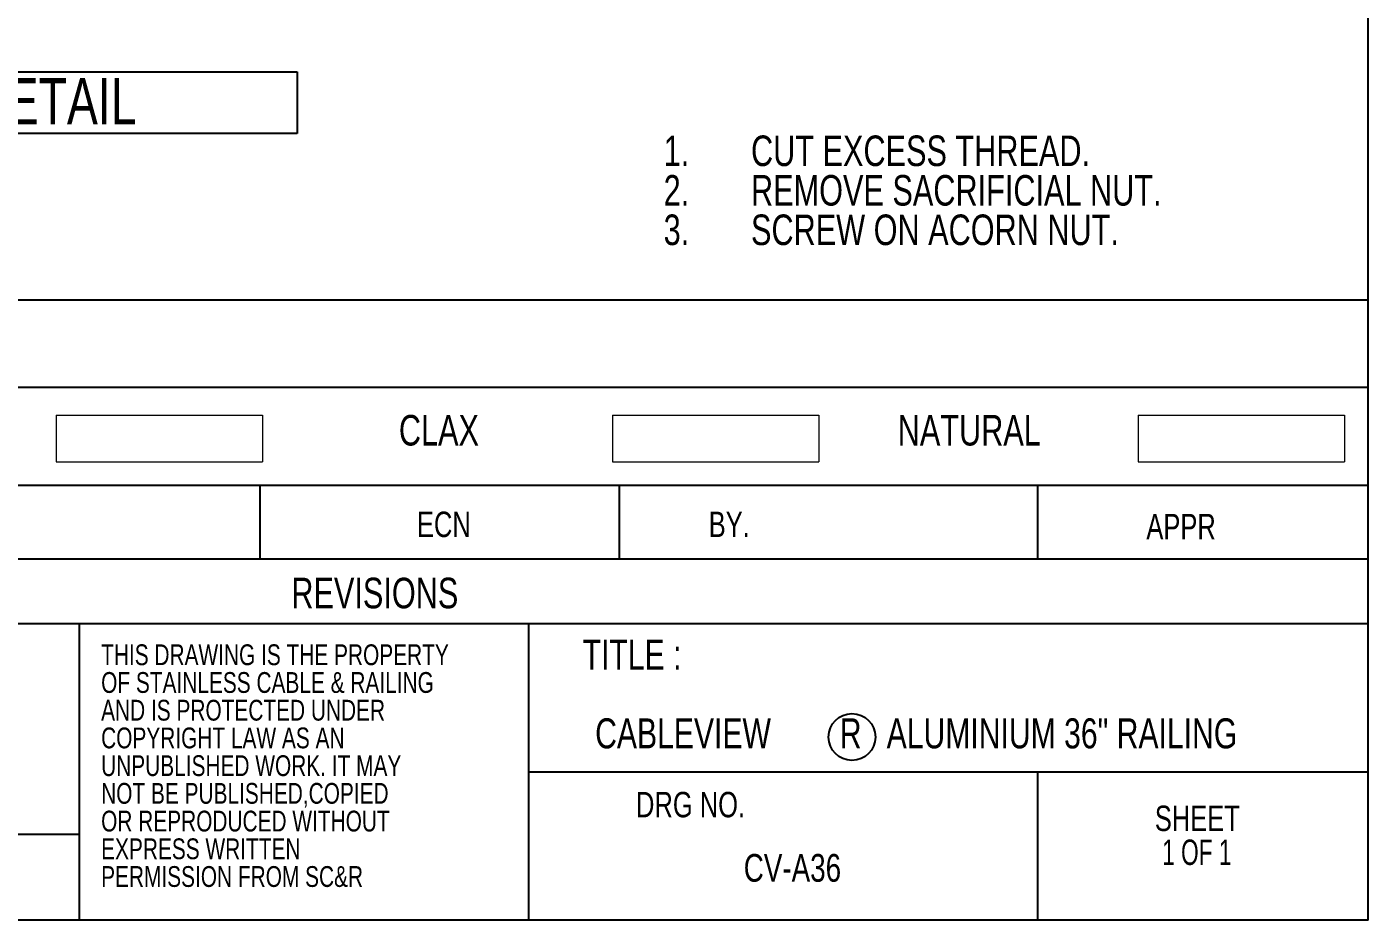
# Model space of a CAD drawing. Header units: inches. Extents: x 0.03 to 2.74, y 0.01 to 1.91.
# Drawn here: x 2.233 to 2.736, y 0.01 to 0.346 of the extents above; entities that cross this region are included whole.
import ezdxf

# ---------------------------------------------------------------- set-up
doc = ezdxf.new("R2010")
doc.units = ezdxf.units.IN
doc.header["$MEASUREMENT"] = 0
doc.layers.add('SLD-0_0', color=7, linetype='Continuous')
doc.styles.add('SLDTEXTSTYLE0', font='TXT', dxfattribs={"width": 0.75})
doc.styles.add('SLDTEXTSTYLE1', font='TXT', dxfattribs={"width": 0.666667})

# ---------------------------------------------------------------- blocks, each defined once
blk = doc.blocks.new('SW_NOTE_9')
at = {"layer": 'SLD-0_0', "color": 0}
for p, q in [((-0.00004, 0.00159), (-0.00004, 0.02474)), ((-0.00004, 0.02474), (0.30705, 0.02474)), ((0.30705, 0.02474), (0.30705, 0.00159)), ((0.30705, 0.00159), (-0.00004, 0.00159))]:
    blk.add_line(p, q, dxfattribs=at)
at = {"layer": 'SLD-0_0', "color": 0, "insert": (0, 0.02238), "char_height": 0.0173611, "attachment_point": 1, "style": 'SLDTEXTSTYLE0'}
blk.add_mtext('CABLE ATTACHMENT DETAIL', dxfattribs=at)
blk = doc.blocks.new('SW_NOTE_13')
at = {"layer": 'SLD-0_0', "color": 0, "attachment_point": 1, "style": 'SLDTEXTSTYLE0'}
for s, insert, char_height in [('1.', (-0.03281, 0.0148), 0.011483), ('CUT EXCESS THREAD.', (0, 0.0148), 0.0114829), ('2.', (-0.03281, -0.00005), 0.011483), ('REMOVE SACRIFICIAL NUT.', (0, -0.00005), 0.0114829), ('3.', (-0.03281, -0.01489), 0.011483), ('SCREW ON ACORN NUT.', (0, -0.01489), 0.0114829)]:
    blk.add_mtext(s, dxfattribs=dict(at, insert=insert, char_height=char_height))
blk = doc.blocks.new('SW_NOTE_14')
at = {"layer": 'SLD-0_0', "color": 0, "char_height": 0.0078125, "attachment_point": 1, "style": 'SLDTEXTSTYLE0'}
for s, insert in [('THIS DRAWING IS THE PROPERTY', (0, 0.01007)), ('OF STAINLESS CABLE & RAILING', (0, -0.00035)), ('AND IS PROTECTED UNDER', (0, -0.01076)), ('COPYRIGHT LAW AS AN', (0, -0.02118)), ('UNPUBLISHED WORK. IT MAY', (0, -0.0316)), ('NOT BE PUBLISHED,COPIED', (0, -0.04201)), ('OR REPRODUCED WITHOUT', (0, -0.05243)), ('EXPRESS WRITTEN', (0, -0.06285)), ('PERMISSION FROM SC&R', (0, -0.07326))]:
    blk.add_mtext(s, dxfattribs=dict(at, insert=insert))
blk = doc.blocks.new('SW_NOTE_15')
at = {"layer": 'SLD-0_0', "color": 0, "char_height": 0.009549, "attachment_point": 2}
for s, insert, style in [('SHEET', (0.01701, 0.01231), 'SLDTEXTSTYLE0'), ('1 OF 1', (0.01682, -0.00042), 'SLDTEXTSTYLE1')]:
    blk.add_mtext(s, dxfattribs=dict(at, insert=insert, style=style))
blk = doc.blocks.new('SW_NOTE_17')
at = {"layer": 'SLD-0_0', "color": 0}
blk.add_circle((0.09647, 0.00752), 0.0088, dxfattribs=at)
at = {"layer": 'SLD-0_0', "color": 0, "attachment_point": 1, "style": 'SLDTEXTSTYLE0'}
for s, insert, char_height in [('CABLEVIEW', (0, 0.01455), 0.011285), ('R', (0.0919, 0.01455), 0.01128), ('ALUMINIUM 36" RAILING', (0.1095, 0.01455), 0.0112847)]:
    blk.add_mtext(s, dxfattribs=dict(at, insert=insert, char_height=char_height))

msp = doc.modelspace()

# ---------------------------------------------------------------- linework, layer by layer
at = {"layer": 'SLD-0_0'}
for p, q in [((2.73645497, 0.01017577), (2.73645497, 1.9065359)), ((1.70867218, 0.24325208), (2.73645497, 0.24325208)), ((1.70867218, 0.21046765), (2.73645497, 0.21046765)), ((1.70867218, 0.17359401), (2.7360886, 0.17359401)), ((2.32011984, 0.17359401), (2.32011984, 0.14592749)), ((2.45514744, 0.17359401), (2.45514744, 0.14592749)), ((2.61228483, 0.17359401), (2.61228483, 0.14592749)), ((1.70867218, 0.14592749), (2.7360886, 0.14592749)), ((1.70867218, 0.12166704), (2.7360886, 0.12166704)), ((2.25232735, 0.12166704), (2.25232735, 0.01017577)), ((2.42104324, 0.12166704), (2.42104324, 0.01017577)), ((2.42104324, 0.0659214), (2.7360886, 0.0659214)), ((2.61228483, 0.0659214), (2.61228483, 0.01017577)), ((1.70867218, 0.04253369), (2.25232735, 0.04253369)), ((2.73645497, 0.01017577), (0.02745091, 0.01017577))]:
    msp.add_line(p, q, dxfattribs=at)
at = {"layer": 'SLD-0_0', "lineweight": 15}
for p, q in [((2.24366689, 0.19999731), (2.32109505, 0.19999731)), ((2.24366689, 0.19999731), (2.24366689, 0.18243987)), ((2.32109505, 0.19999731), (2.32109505, 0.18243987)), ((2.45263624, 0.19999731), (2.5300644, 0.19999731)), ((2.45263624, 0.19999731), (2.45263624, 0.18243987)), ((2.5300644, 0.19999731), (2.5300644, 0.18243987)), ((2.65011229, 0.19999731), (2.72754044, 0.19999731)), ((2.65011229, 0.19999731), (2.65011229, 0.18243987)), ((2.72754044, 0.19999731), (2.72754044, 0.18243987)), ((2.24366689, 0.18243987), (2.32109505, 0.18243987)), ((2.45263624, 0.18243987), (2.5300644, 0.18243987)), ((2.65011229, 0.18243987), (2.72754044, 0.18243987))]:
    msp.add_line(p, q, dxfattribs=at)

# ---------------------------------------------------------------- block references
at = {"layer": 'SLD-0_0'}
for name, p in [('SW_NOTE_9', (2.02711504, 0.30422476)), ('SW_NOTE_13', (2.50464143, 0.29024013)), ('SW_NOTE_14', (2.2605352, 0.10375233)), ('SW_NOTE_17', (2.4460921, 0.07147995)), ('SW_NOTE_15', (2.65526872, 0.04090554))]:
    msp.add_blockref(name, p, dxfattribs=at)

# ---------------------------------------------------------------- texts
at = {"layer": 'SLD-0_0', "attachment_point": 1, "style": 'SLDTEXTSTYLE0'}
for s, insert, char_height in [('CLAX', (2.37237106, 0.20002929), 0.01148294), ('NATURAL', (2.55975033, 0.20002929), 0.01148294), ('ECN', (2.37915293, 0.16370046), 0.009548611), ('BY.', (2.48875139, 0.16370046), 0.009548611), ('APPR', (2.65313796, 0.16285979), 0.009548611), ('REVISIONS', (2.33197985, 0.13885885), 0.01148294), ('TITLE :', (2.44140885, 0.11561117), 0.011284722), ('DRG NO.', (2.46144768, 0.05839134), 0.009548611), ('CV-A36', (2.50190567, 0.03504187), 0.010416667)]:
    msp.add_mtext(s, dxfattribs=dict(at, insert=insert, char_height=char_height))

doc.saveas('drawing.dxf')
